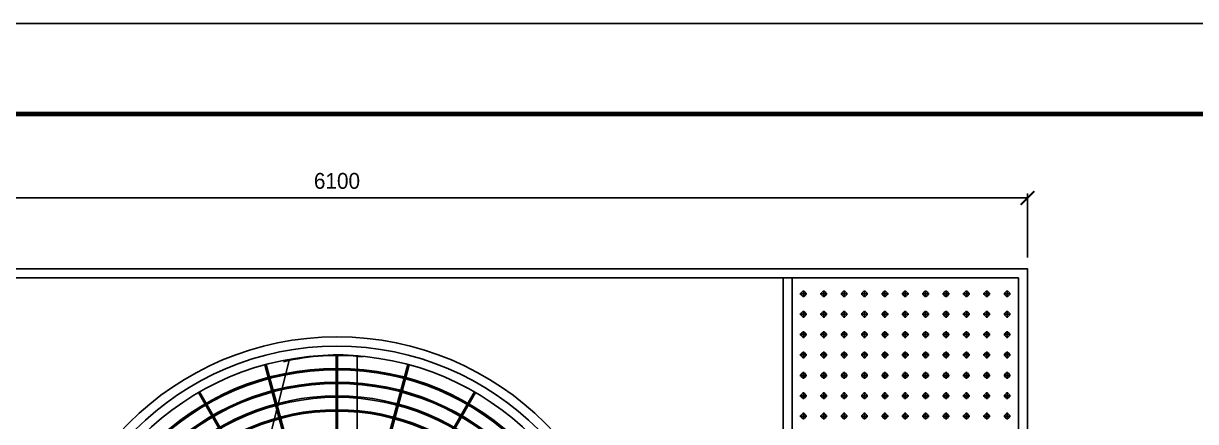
# Model space of a CAD drawing. Header units: millimetres. Extents: x 0 to 16815, y 0 to 11890.
# Drawn here: x 3300 to 8477, y 10132 to 11890 of the extents above; entities that cross this region are included whole.
import ezdxf

# ---------------------------------------------------------------- set-up
doc = ezdxf.new("R2010")
doc.units = ezdxf.units.MM
doc.linetypes.add('CENTER', pattern=[2, 1.25, -0.25, 0.25, -0.25])
doc.layers.get('DEFPOINTS').update_dxf_attribs({"color": 143})
for name, color, linetype in [('CENTER', 1, 'CENTER'), ('LINE', 7, 'Continuous'), ('냉각탑_dim', 1, 'Continuous'), ('냉각탑_form', 1, 'Continuous')]:
    doc.layers.add(name, color=color, linetype=linetype)
doc.styles.add('HY울릉도L', font='')
doc.styles.get('HY울릉도L').set_extended_font_data('HY울릉도L')
doc.dimstyles.new('성지DIM', dxfattribs={"dimtxt": 3.5, "dimasz": 3, "dimexe": 1, "dimexo": 2.5, "dimgap": 2, "dimtad": 1, "dimdec": 0, "dimzin": 3, "dimdsep": 46, "dimtxsty": 'HY울릉도L', "dimblk": 'ARCHTICK', "dimcen": -2, "dimclrd": 256, "dimclre": 256, "dimclrt": 7, "dimadec": 0, "dimazin": 0, "dimtfac": 1, "dimtdec": 0, "dimtofl": 0, "dimtmove": 0, "dimatfit": 3, "dimfxl": 0, "dimtolj": 1, "dimtzin": 0, "dimlwe": -1, "dimarcsym": 0})

# ---------------------------------------------------------------- blocks, each defined once
blk = doc.blocks.new('냉각탑form')
at = {"layer": 'DEFPOINTS'}
blk.add_lwpolyline([(0, 297.07), (420.1, 297.07), (420.1, 0), (0, 0)], close=True, dxfattribs=at)
at = {"layer": '냉각탑_form', "const_width": 0.5}
blk.add_lwpolyline([(10, 287.07), (10, 10), (410.1, 10), (410.1, 287.07)], close=True, dxfattribs=at)
blk = doc.blocks.new('_ArchTick')
at = {"color": 0, "linetype": 'ByBlock', "const_width": 0.15}
blk.add_lwpolyline([(-0.5, -0.5), (0.5, 0.5)], dxfattribs=at)
blk = doc.blocks.new('*D25')
at = {"layer": 'DEFPOINTS', "color": 0, "transparency": 16777216}
for p in [(7734.8, 11119.7), (1634.8, 10806.3), (7734.8, 10806.3)]:
    blk.add_point(p, dxfattribs=at)
at = {"layer": '냉각탑_dim', "transparency": 16777216}
for p, q in [((1634.8, 10856.3), (1634.8, 11139.7)), ((7734.8, 10856.3), (7734.8, 11139.7))]:
    blk.add_line(p, q, dxfattribs=at)
at = {"layer": '냉각탑_dim', "lineweight": -2, "transparency": 16777216}
blk.add_line((1634.8, 11119.7), (7734.8, 11119.7), dxfattribs=at)
at = {"layer": '냉각탑_dim', "lineweight": -2, "transparency": 16777216, "xscale": 60, "yscale": 60, "zscale": 60, "rotation": 180}
blk.add_blockref('_ArchTick', (1634.8, 11119.7), dxfattribs=at)
at = {"layer": '냉각탑_dim', "lineweight": -2, "transparency": 16777216, "xscale": 60, "yscale": 60, "zscale": 60}
blk.add_blockref('_ArchTick', (7734.8, 11119.7), dxfattribs=at)
at = {"layer": '냉각탑_dim', "color": 7, "transparency": 16777216, "insert": (4684.8, 11194.7), "char_height": 70, "attachment_point": 5, "style": 'HY울릉도L'}
blk.add_mtext('\\A1;6100', dxfattribs=at)

msp = doc.modelspace()

# ---------------------------------------------------------------- linework, layer by layer
at = {"color": 3}
for p, q in [((6654.8, 7646.3), (6654.8, 10766.3)), ((6694.8, 7646.3), (6694.8, 10766.3)), ((4681.7, 9270.2), (4681.7, 10425)), ((4687.8, 9270.2), (4687.8, 10425)), ((4665.3, 9267.2), (4366.4, 10382.7)), ((4671.2, 9268.8), (4372.3, 10384.3)), ((4698.4, 9268.8), (4997.3, 10384.3)), ((4704.3, 9267.2), (5003.2, 10382.7)), ((4650.2, 9260.1), (4072.8, 10260.2)), ((4655.5, 9263.2), (4078.1, 10263.3)), ((4714.1, 9263.2), (5291.5, 10263.3)), ((4719.4, 9260.1), (5296.8, 10260.2))]:
    msp.add_line(p, q, dxfattribs=at)
for points in [[(1634.8, 7606.3), (1634.8, 10806.3), (7734.8, 10806.3), (7734.8, 7606.3)], [(1674.8, 7646.3), (1674.8, 10766.3), (7694.8, 10766.3), (7694.8, 7646.3)]]:
    msp.add_lwpolyline(points, close=True, dxfattribs=at)
for centre in [(6744.8, 10696.3), (6834.8, 10696.3), (6924.8, 10696.3), (7014.8, 10696.3), (7104.8, 10696.3), (7194.8, 10696.3), (7284.8, 10696.3), (7374.8, 10696.3), (7464.8, 10696.3), (7554.8, 10696.3), (7644.8, 10696.3), (6744.8, 10606.3), (6834.8, 10606.3), (6924.8, 10606.3), (7014.8, 10606.3), (7104.8, 10606.3), (7194.8, 10606.3), (7284.8, 10606.3), (7374.8, 10606.3), (7464.8, 10606.3), (7554.8, 10606.3), (7644.8, 10606.3), (6744.8, 10516.3), (6834.8, 10516.3), (6924.8, 10516.3), (7014.8, 10516.3), (7104.8, 10516.3), (7194.8, 10516.3), (7284.8, 10516.3), (7374.8, 10516.3), (7464.8, 10516.3), (7554.8, 10516.3), (7644.8, 10516.3), (6744.8, 10426.3), (6834.8, 10426.3), (6924.8, 10426.3), (7014.8, 10426.3), (7104.8, 10426.3), (7194.8, 10426.3), (7284.8, 10426.3), (7374.8, 10426.3), (7464.8, 10426.3), (7554.8, 10426.3), (7644.8, 10426.3), (6744.8, 10336.3), (6834.8, 10336.3), (6924.8, 10336.3), (7014.8, 10336.3), (7104.8, 10336.3), (7194.8, 10336.3), (7284.8, 10336.3), (7374.8, 10336.3), (7464.8, 10336.3), (7554.8, 10336.3), (7644.8, 10336.3), (6744.8, 10246.3), (6834.8, 10246.3), (6924.8, 10246.3), (7014.8, 10246.3), (7104.8, 10246.3), (7194.8, 10246.3), (7284.8, 10246.3), (7374.8, 10246.3), (7464.8, 10246.3), (7554.8, 10246.3), (7644.8, 10246.3), (6744.8, 10156.3), (6834.8, 10156.3), (6924.8, 10156.3), (7014.8, 10156.3), (7104.8, 10156.3), (7194.8, 10156.3), (7284.8, 10156.3), (7374.8, 10156.3), (7464.8, 10156.3), (7554.8, 10156.3), (7644.8, 10156.3)]:
    msp.add_circle(centre, 10.6)
for radius in [1300, 1300, 1258.8, 1218.8]:
    msp.add_circle((4684.8, 9206.3), radius, dxfattribs=at)
at = {"color": 3, "ltscale": 5}
for radius in [1160.9, 1154.8, 1099.9, 1093.8, 1039, 1032.9, 978, 972]:
    msp.add_circle((4684.8, 9206.3), radius, dxfattribs=at)
at = {"layer": 'CENTER', "linetype": 'CENTER', "ltscale": 50}
for p, q in [((6760.1, 10696.3), (6729.5, 10696.3)), ((6733, 10696.3), (6756.6, 10696.3)), ((6756.6, 10696.3), (6733, 10696.3)), ((6733, 10696.3), (6756.6, 10696.3)), ((6744.8, 10711.6), (6744.8, 10681)), ((6744.8, 10708), (6744.8, 10684.5)), ((6850.1, 10696.3), (6819.5, 10696.3)), ((6823, 10696.3), (6846.6, 10696.3)), ((6846.6, 10696.3), (6823, 10696.3)), ((6823, 10696.3), (6846.6, 10696.3)), ((6834.8, 10711.6), (6834.8, 10681)), ((6834.8, 10708), (6834.8, 10684.5)), ((6940.1, 10696.3), (6909.5, 10696.3)), ((6913, 10696.3), (6936.6, 10696.3)), ((6936.6, 10696.3), (6913, 10696.3)), ((6913, 10696.3), (6936.6, 10696.3)), ((6924.8, 10711.6), (6924.8, 10681)), ((6924.8, 10708), (6924.8, 10684.5)), ((7030.1, 10696.3), (6999.5, 10696.3)), ((7003, 10696.3), (7026.6, 10696.3)), ((7026.6, 10696.3), (7003, 10696.3)), ((7003, 10696.3), (7026.6, 10696.3)), ((7014.8, 10711.6), (7014.8, 10681)), ((7014.8, 10708), (7014.8, 10684.5)), ((7120.1, 10696.3), (7089.5, 10696.3)), ((7093, 10696.3), (7116.6, 10696.3)), ((7116.6, 10696.3), (7093, 10696.3)), ((7093, 10696.3), (7116.6, 10696.3)), ((7104.8, 10711.6), (7104.8, 10681)), ((7104.8, 10708), (7104.8, 10684.5)), ((7210.1, 10696.3), (7179.5, 10696.3)), ((7183, 10696.3), (7206.6, 10696.3)), ((7206.6, 10696.3), (7183, 10696.3)), ((7183, 10696.3), (7206.6, 10696.3)), ((7194.8, 10711.6), (7194.8, 10681)), ((7194.8, 10708), (7194.8, 10684.5)), ((7300.1, 10696.3), (7269.5, 10696.3)), ((7273, 10696.3), (7296.6, 10696.3)), ((7296.6, 10696.3), (7273, 10696.3)), ((7273, 10696.3), (7296.6, 10696.3)), ((7284.8, 10711.6), (7284.8, 10681)), ((7284.8, 10708), (7284.8, 10684.5)), ((7390.1, 10696.3), (7359.5, 10696.3)), ((7363, 10696.3), (7386.6, 10696.3)), ((7386.6, 10696.3), (7363, 10696.3)), ((7363, 10696.3), (7386.6, 10696.3)), ((7374.8, 10711.6), (7374.8, 10681)), ((7374.8, 10708), (7374.8, 10684.5)), ((7480.1, 10696.3), (7449.5, 10696.3)), ((7453, 10696.3), (7476.6, 10696.3)), ((7476.6, 10696.3), (7453, 10696.3)), ((7453, 10696.3), (7476.6, 10696.3)), ((7464.8, 10711.6), (7464.8, 10681)), ((7464.8, 10708), (7464.8, 10684.5)), ((7570.1, 10696.3), (7539.5, 10696.3)), ((7543, 10696.3), (7566.6, 10696.3)), ((7566.6, 10696.3), (7543, 10696.3)), ((7543, 10696.3), (7566.6, 10696.3)), ((7554.8, 10711.6), (7554.8, 10681)), ((7554.8, 10708), (7554.8, 10684.5)), ((7660.1, 10696.3), (7629.5, 10696.3)), ((7633, 10696.3), (7656.6, 10696.3)), ((7656.6, 10696.3), (7633, 10696.3)), ((7633, 10696.3), (7656.6, 10696.3)), ((7644.8, 10711.6), (7644.8, 10681)), ((7644.8, 10708), (7644.8, 10684.5)), ((6744.8, 10621.6), (6744.8, 10591)), ((6744.8, 10618), (6744.8, 10594.5)), ((6834.8, 10621.6), (6834.8, 10591)), ((6834.8, 10618), (6834.8, 10594.5)), ((6924.8, 10621.6), (6924.8, 10591)), ((6924.8, 10618), (6924.8, 10594.5)), ((7014.8, 10621.6), (7014.8, 10591)), ((7014.8, 10618), (7014.8, 10594.5)), ((7104.8, 10621.6), (7104.8, 10591)), ((7104.8, 10618), (7104.8, 10594.5)), ((7194.8, 10621.6), (7194.8, 10591)), ((7194.8, 10618), (7194.8, 10594.5)), ((7284.8, 10621.6), (7284.8, 10591)), ((7284.8, 10618), (7284.8, 10594.5)), ((7374.8, 10621.6), (7374.8, 10591)), ((7374.8, 10618), (7374.8, 10594.5)), ((7464.8, 10621.6), (7464.8, 10591)), ((7464.8, 10618), (7464.8, 10594.5)), ((7554.8, 10621.6), (7554.8, 10591)), ((7554.8, 10618), (7554.8, 10594.5)), ((7644.8, 10621.6), (7644.8, 10591)), ((7644.8, 10618), (7644.8, 10594.5)), ((6760.1, 10606.3), (6729.5, 10606.3)), ((6733, 10606.3), (6756.6, 10606.3)), ((6756.6, 10606.3), (6733, 10606.3)), ((6733, 10606.3), (6756.6, 10606.3)), ((6850.1, 10606.3), (6819.5, 10606.3)), ((6823, 10606.3), (6846.6, 10606.3)), ((6846.6, 10606.3), (6823, 10606.3)), ((6823, 10606.3), (6846.6, 10606.3)), ((6940.1, 10606.3), (6909.5, 10606.3)), ((6913, 10606.3), (6936.6, 10606.3)), ((6936.6, 10606.3), (6913, 10606.3)), ((6913, 10606.3), (6936.6, 10606.3)), ((7030.1, 10606.3), (6999.5, 10606.3)), ((7003, 10606.3), (7026.6, 10606.3)), ((7026.6, 10606.3), (7003, 10606.3)), ((7003, 10606.3), (7026.6, 10606.3)), ((7120.1, 10606.3), (7089.5, 10606.3)), ((7093, 10606.3), (7116.6, 10606.3)), ((7116.6, 10606.3), (7093, 10606.3)), ((7093, 10606.3), (7116.6, 10606.3)), ((7210.1, 10606.3), (7179.5, 10606.3)), ((7183, 10606.3), (7206.6, 10606.3)), ((7206.6, 10606.3), (7183, 10606.3)), ((7183, 10606.3), (7206.6, 10606.3)), ((7300.1, 10606.3), (7269.5, 10606.3)), ((7273, 10606.3), (7296.6, 10606.3)), ((7296.6, 10606.3), (7273, 10606.3)), ((7273, 10606.3), (7296.6, 10606.3)), ((7390.1, 10606.3), (7359.5, 10606.3)), ((7363, 10606.3), (7386.6, 10606.3)), ((7386.6, 10606.3), (7363, 10606.3)), ((7363, 10606.3), (7386.6, 10606.3)), ((7480.1, 10606.3), (7449.5, 10606.3)), ((7453, 10606.3), (7476.6, 10606.3)), ((7476.6, 10606.3), (7453, 10606.3)), ((7453, 10606.3), (7476.6, 10606.3)), ((7570.1, 10606.3), (7539.5, 10606.3)), ((7543, 10606.3), (7566.6, 10606.3)), ((7566.6, 10606.3), (7543, 10606.3)), ((7543, 10606.3), (7566.6, 10606.3)), ((7660.1, 10606.3), (7629.5, 10606.3)), ((7633, 10606.3), (7656.6, 10606.3)), ((7656.6, 10606.3), (7633, 10606.3)), ((7633, 10606.3), (7656.6, 10606.3)), ((6760.1, 10516.3), (6729.5, 10516.3)), ((6733, 10516.3), (6756.6, 10516.3)), ((6756.6, 10516.3), (6733, 10516.3)), ((6733, 10516.3), (6756.6, 10516.3)), ((6744.8, 10531.6), (6744.8, 10501)), ((6744.8, 10528), (6744.8, 10504.5)), ((6850.1, 10516.3), (6819.5, 10516.3)), ((6823, 10516.3), (6846.6, 10516.3)), ((6846.6, 10516.3), (6823, 10516.3)), ((6823, 10516.3), (6846.6, 10516.3)), ((6834.8, 10531.6), (6834.8, 10501)), ((6834.8, 10528), (6834.8, 10504.5)), ((6940.1, 10516.3), (6909.5, 10516.3)), ((6913, 10516.3), (6936.6, 10516.3)), ((6936.6, 10516.3), (6913, 10516.3)), ((6913, 10516.3), (6936.6, 10516.3)), ((6924.8, 10531.6), (6924.8, 10501)), ((6924.8, 10528), (6924.8, 10504.5)), ((7030.1, 10516.3), (6999.5, 10516.3)), ((7003, 10516.3), (7026.6, 10516.3)), ((7026.6, 10516.3), (7003, 10516.3)), ((7003, 10516.3), (7026.6, 10516.3)), ((7014.8, 10531.6), (7014.8, 10501)), ((7014.8, 10528), (7014.8, 10504.5)), ((7120.1, 10516.3), (7089.5, 10516.3)), ((7093, 10516.3), (7116.6, 10516.3)), ((7116.6, 10516.3), (7093, 10516.3)), ((7093, 10516.3), (7116.6, 10516.3)), ((7104.8, 10531.6), (7104.8, 10501)), ((7104.8, 10528), (7104.8, 10504.5)), ((7210.1, 10516.3), (7179.5, 10516.3)), ((7183, 10516.3), (7206.6, 10516.3)), ((7206.6, 10516.3), (7183, 10516.3)), ((7183, 10516.3), (7206.6, 10516.3)), ((7194.8, 10531.6), (7194.8, 10501)), ((7194.8, 10528), (7194.8, 10504.5)), ((7300.1, 10516.3), (7269.5, 10516.3)), ((7273, 10516.3), (7296.6, 10516.3)), ((7296.6, 10516.3), (7273, 10516.3)), ((7273, 10516.3), (7296.6, 10516.3)), ((7284.8, 10531.6), (7284.8, 10501)), ((7284.8, 10528), (7284.8, 10504.5)), ((7390.1, 10516.3), (7359.5, 10516.3)), ((7363, 10516.3), (7386.6, 10516.3)), ((7386.6, 10516.3), (7363, 10516.3)), ((7363, 10516.3), (7386.6, 10516.3)), ((7374.8, 10531.6), (7374.8, 10501)), ((7374.8, 10528), (7374.8, 10504.5)), ((7480.1, 10516.3), (7449.5, 10516.3)), ((7453, 10516.3), (7476.6, 10516.3)), ((7476.6, 10516.3), (7453, 10516.3)), ((7453, 10516.3), (7476.6, 10516.3)), ((7464.8, 10531.6), (7464.8, 10501)), ((7464.8, 10528), (7464.8, 10504.5)), ((7570.1, 10516.3), (7539.5, 10516.3)), ((7543, 10516.3), (7566.6, 10516.3)), ((7566.6, 10516.3), (7543, 10516.3)), ((7543, 10516.3), (7566.6, 10516.3)), ((7554.8, 10531.6), (7554.8, 10501)), ((7554.8, 10528), (7554.8, 10504.5)), ((7660.1, 10516.3), (7629.5, 10516.3)), ((7633, 10516.3), (7656.6, 10516.3)), ((7656.6, 10516.3), (7633, 10516.3)), ((7633, 10516.3), (7656.6, 10516.3)), ((7644.8, 10531.6), (7644.8, 10501)), ((7644.8, 10528), (7644.8, 10504.5)), ((6760.1, 10426.3), (6729.5, 10426.3)), ((6733, 10426.3), (6756.6, 10426.3)), ((6756.6, 10426.3), (6733, 10426.3)), ((6733, 10426.3), (6756.6, 10426.3)), ((6744.8, 10441.6), (6744.8, 10411)), ((6744.8, 10438), (6744.8, 10414.5)), ((6850.1, 10426.3), (6819.5, 10426.3)), ((6823, 10426.3), (6846.6, 10426.3)), ((6846.6, 10426.3), (6823, 10426.3)), ((6823, 10426.3), (6846.6, 10426.3)), ((6834.8, 10441.6), (6834.8, 10411)), ((6834.8, 10438), (6834.8, 10414.5)), ((6940.1, 10426.3), (6909.5, 10426.3)), ((6913, 10426.3), (6936.6, 10426.3)), ((6936.6, 10426.3), (6913, 10426.3)), ((6913, 10426.3), (6936.6, 10426.3)), ((6924.8, 10441.6), (6924.8, 10411)), ((6924.8, 10438), (6924.8, 10414.5)), ((7030.1, 10426.3), (6999.5, 10426.3)), ((7003, 10426.3), (7026.6, 10426.3)), ((7026.6, 10426.3), (7003, 10426.3)), ((7003, 10426.3), (7026.6, 10426.3)), ((7014.8, 10441.6), (7014.8, 10411)), ((7014.8, 10438), (7014.8, 10414.5)), ((7120.1, 10426.3), (7089.5, 10426.3)), ((7093, 10426.3), (7116.6, 10426.3)), ((7116.6, 10426.3), (7093, 10426.3)), ((7093, 10426.3), (7116.6, 10426.3)), ((7104.8, 10441.6), (7104.8, 10411)), ((7104.8, 10438), (7104.8, 10414.5)), ((7210.1, 10426.3), (7179.5, 10426.3)), ((7183, 10426.3), (7206.6, 10426.3)), ((7206.6, 10426.3), (7183, 10426.3)), ((7183, 10426.3), (7206.6, 10426.3)), ((7194.8, 10441.6), (7194.8, 10411)), ((7194.8, 10438), (7194.8, 10414.5)), ((7300.1, 10426.3), (7269.5, 10426.3)), ((7273, 10426.3), (7296.6, 10426.3)), ((7296.6, 10426.3), (7273, 10426.3)), ((7273, 10426.3), (7296.6, 10426.3)), ((7284.8, 10441.6), (7284.8, 10411)), ((7284.8, 10438), (7284.8, 10414.5)), ((7390.1, 10426.3), (7359.5, 10426.3)), ((7363, 10426.3), (7386.6, 10426.3)), ((7386.6, 10426.3), (7363, 10426.3)), ((7363, 10426.3), (7386.6, 10426.3)), ((7374.8, 10441.6), (7374.8, 10411)), ((7374.8, 10438), (7374.8, 10414.5)), ((7480.1, 10426.3), (7449.5, 10426.3)), ((7453, 10426.3), (7476.6, 10426.3)), ((7476.6, 10426.3), (7453, 10426.3)), ((7453, 10426.3), (7476.6, 10426.3)), ((7464.8, 10441.6), (7464.8, 10411)), ((7464.8, 10438), (7464.8, 10414.5)), ((7570.1, 10426.3), (7539.5, 10426.3)), ((7543, 10426.3), (7566.6, 10426.3)), ((7566.6, 10426.3), (7543, 10426.3)), ((7543, 10426.3), (7566.6, 10426.3)), ((7554.8, 10441.6), (7554.8, 10411)), ((7554.8, 10438), (7554.8, 10414.5)), ((7660.1, 10426.3), (7629.5, 10426.3)), ((7633, 10426.3), (7656.6, 10426.3)), ((7656.6, 10426.3), (7633, 10426.3)), ((7633, 10426.3), (7656.6, 10426.3)), ((7644.8, 10441.6), (7644.8, 10411)), ((7644.8, 10438), (7644.8, 10414.5)), ((6760.1, 10336.3), (6729.5, 10336.3)), ((6733, 10336.3), (6756.6, 10336.3)), ((6756.6, 10336.3), (6733, 10336.3)), ((6733, 10336.3), (6756.6, 10336.3)), ((6744.8, 10351.6), (6744.8, 10321)), ((6744.8, 10348), (6744.8, 10324.5)), ((6850.1, 10336.3), (6819.5, 10336.3)), ((6823, 10336.3), (6846.6, 10336.3)), ((6846.6, 10336.3), (6823, 10336.3)), ((6823, 10336.3), (6846.6, 10336.3)), ((6834.8, 10351.6), (6834.8, 10321)), ((6834.8, 10348), (6834.8, 10324.5)), ((6940.1, 10336.3), (6909.5, 10336.3)), ((6913, 10336.3), (6936.6, 10336.3)), ((6936.6, 10336.3), (6913, 10336.3)), ((6913, 10336.3), (6936.6, 10336.3)), ((6924.8, 10351.6), (6924.8, 10321)), ((6924.8, 10348), (6924.8, 10324.5)), ((7030.1, 10336.3), (6999.5, 10336.3)), ((7003, 10336.3), (7026.6, 10336.3)), ((7026.6, 10336.3), (7003, 10336.3)), ((7003, 10336.3), (7026.6, 10336.3)), ((7014.8, 10351.6), (7014.8, 10321)), ((7014.8, 10348), (7014.8, 10324.5)), ((7120.1, 10336.3), (7089.5, 10336.3)), ((7093, 10336.3), (7116.6, 10336.3)), ((7116.6, 10336.3), (7093, 10336.3)), ((7093, 10336.3), (7116.6, 10336.3)), ((7104.8, 10351.6), (7104.8, 10321)), ((7104.8, 10348), (7104.8, 10324.5)), ((7210.1, 10336.3), (7179.5, 10336.3)), ((7183, 10336.3), (7206.6, 10336.3)), ((7206.6, 10336.3), (7183, 10336.3)), ((7183, 10336.3), (7206.6, 10336.3)), ((7194.8, 10351.6), (7194.8, 10321)), ((7194.8, 10348), (7194.8, 10324.5)), ((7300.1, 10336.3), (7269.5, 10336.3)), ((7273, 10336.3), (7296.6, 10336.3)), ((7296.6, 10336.3), (7273, 10336.3)), ((7273, 10336.3), (7296.6, 10336.3)), ((7284.8, 10351.6), (7284.8, 10321)), ((7284.8, 10348), (7284.8, 10324.5)), ((7390.1, 10336.3), (7359.5, 10336.3)), ((7363, 10336.3), (7386.6, 10336.3)), ((7386.6, 10336.3), (7363, 10336.3)), ((7363, 10336.3), (7386.6, 10336.3)), ((7374.8, 10351.6), (7374.8, 10321)), ((7374.8, 10348), (7374.8, 10324.5)), ((7480.1, 10336.3), (7449.5, 10336.3)), ((7453, 10336.3), (7476.6, 10336.3)), ((7476.6, 10336.3), (7453, 10336.3)), ((7453, 10336.3), (7476.6, 10336.3)), ((7464.8, 10351.6), (7464.8, 10321)), ((7464.8, 10348), (7464.8, 10324.5)), ((7570.1, 10336.3), (7539.5, 10336.3)), ((7543, 10336.3), (7566.6, 10336.3)), ((7566.6, 10336.3), (7543, 10336.3)), ((7543, 10336.3), (7566.6, 10336.3)), ((7554.8, 10351.6), (7554.8, 10321)), ((7554.8, 10348), (7554.8, 10324.5)), ((7660.1, 10336.3), (7629.5, 10336.3)), ((7633, 10336.3), (7656.6, 10336.3)), ((7656.6, 10336.3), (7633, 10336.3)), ((7633, 10336.3), (7656.6, 10336.3)), ((7644.8, 10351.6), (7644.8, 10321)), ((7644.8, 10348), (7644.8, 10324.5)), ((6744.8, 10261.6), (6744.8, 10231)), ((6744.8, 10258), (6744.8, 10234.5)), ((6834.8, 10261.6), (6834.8, 10231)), ((6834.8, 10258), (6834.8, 10234.5)), ((6924.8, 10261.6), (6924.8, 10231)), ((6924.8, 10258), (6924.8, 10234.5)), ((7014.8, 10261.6), (7014.8, 10231)), ((7014.8, 10258), (7014.8, 10234.5)), ((7104.8, 10261.6), (7104.8, 10231)), ((7104.8, 10258), (7104.8, 10234.5)), ((7194.8, 10261.6), (7194.8, 10231)), ((7194.8, 10258), (7194.8, 10234.5)), ((7284.8, 10261.6), (7284.8, 10231)), ((7284.8, 10258), (7284.8, 10234.5)), ((7374.8, 10261.6), (7374.8, 10231)), ((7374.8, 10258), (7374.8, 10234.5)), ((7464.8, 10261.6), (7464.8, 10231)), ((7464.8, 10258), (7464.8, 10234.5)), ((7554.8, 10261.6), (7554.8, 10231)), ((7554.8, 10258), (7554.8, 10234.5)), ((7644.8, 10261.6), (7644.8, 10231)), ((7644.8, 10258), (7644.8, 10234.5)), ((6760.1, 10246.3), (6729.5, 10246.3)), ((6733, 10246.3), (6756.6, 10246.3)), ((6756.6, 10246.3), (6733, 10246.3)), ((6733, 10246.3), (6756.6, 10246.3)), ((6850.1, 10246.3), (6819.5, 10246.3)), ((6823, 10246.3), (6846.6, 10246.3)), ((6846.6, 10246.3), (6823, 10246.3)), ((6823, 10246.3), (6846.6, 10246.3)), ((6940.1, 10246.3), (6909.5, 10246.3)), ((6913, 10246.3), (6936.6, 10246.3)), ((6936.6, 10246.3), (6913, 10246.3)), ((6913, 10246.3), (6936.6, 10246.3)), ((7030.1, 10246.3), (6999.5, 10246.3)), ((7003, 10246.3), (7026.6, 10246.3)), ((7026.6, 10246.3), (7003, 10246.3)), ((7003, 10246.3), (7026.6, 10246.3)), ((7120.1, 10246.3), (7089.5, 10246.3)), ((7093, 10246.3), (7116.6, 10246.3)), ((7116.6, 10246.3), (7093, 10246.3)), ((7093, 10246.3), (7116.6, 10246.3)), ((7210.1, 10246.3), (7179.5, 10246.3)), ((7183, 10246.3), (7206.6, 10246.3)), ((7206.6, 10246.3), (7183, 10246.3)), ((7183, 10246.3), (7206.6, 10246.3)), ((7300.1, 10246.3), (7269.5, 10246.3)), ((7273, 10246.3), (7296.6, 10246.3)), ((7296.6, 10246.3), (7273, 10246.3)), ((7273, 10246.3), (7296.6, 10246.3)), ((7390.1, 10246.3), (7359.5, 10246.3)), ((7363, 10246.3), (7386.6, 10246.3)), ((7386.6, 10246.3), (7363, 10246.3)), ((7363, 10246.3), (7386.6, 10246.3)), ((7480.1, 10246.3), (7449.5, 10246.3)), ((7453, 10246.3), (7476.6, 10246.3)), ((7476.6, 10246.3), (7453, 10246.3)), ((7453, 10246.3), (7476.6, 10246.3)), ((7570.1, 10246.3), (7539.5, 10246.3)), ((7543, 10246.3), (7566.6, 10246.3)), ((7566.6, 10246.3), (7543, 10246.3)), ((7543, 10246.3), (7566.6, 10246.3)), ((7660.1, 10246.3), (7629.5, 10246.3)), ((7633, 10246.3), (7656.6, 10246.3)), ((7656.6, 10246.3), (7633, 10246.3)), ((7633, 10246.3), (7656.6, 10246.3)), ((6760.1, 10156.3), (6729.5, 10156.3)), ((6733, 10156.3), (6756.6, 10156.3)), ((6756.6, 10156.3), (6733, 10156.3)), ((6733, 10156.3), (6756.6, 10156.3)), ((6744.8, 10171.6), (6744.8, 10141)), ((6744.8, 10168), (6744.8, 10144.5)), ((6850.1, 10156.3), (6819.5, 10156.3)), ((6823, 10156.3), (6846.6, 10156.3)), ((6846.6, 10156.3), (6823, 10156.3)), ((6823, 10156.3), (6846.6, 10156.3)), ((6834.8, 10171.6), (6834.8, 10141)), ((6834.8, 10168), (6834.8, 10144.5)), ((6940.1, 10156.3), (6909.5, 10156.3)), ((6913, 10156.3), (6936.6, 10156.3)), ((6936.6, 10156.3), (6913, 10156.3)), ((6913, 10156.3), (6936.6, 10156.3)), ((6924.8, 10171.6), (6924.8, 10141)), ((6924.8, 10168), (6924.8, 10144.5)), ((7030.1, 10156.3), (6999.5, 10156.3)), ((7003, 10156.3), (7026.6, 10156.3)), ((7026.6, 10156.3), (7003, 10156.3)), ((7003, 10156.3), (7026.6, 10156.3)), ((7014.8, 10171.6), (7014.8, 10141)), ((7014.8, 10168), (7014.8, 10144.5)), ((7120.1, 10156.3), (7089.5, 10156.3)), ((7093, 10156.3), (7116.6, 10156.3)), ((7116.6, 10156.3), (7093, 10156.3)), ((7093, 10156.3), (7116.6, 10156.3)), ((7104.8, 10171.6), (7104.8, 10141)), ((7104.8, 10168), (7104.8, 10144.5)), ((7210.1, 10156.3), (7179.5, 10156.3)), ((7183, 10156.3), (7206.6, 10156.3)), ((7206.6, 10156.3), (7183, 10156.3)), ((7183, 10156.3), (7206.6, 10156.3)), ((7194.8, 10171.6), (7194.8, 10141)), ((7194.8, 10168), (7194.8, 10144.5)), ((7300.1, 10156.3), (7269.5, 10156.3)), ((7273, 10156.3), (7296.6, 10156.3)), ((7296.6, 10156.3), (7273, 10156.3)), ((7273, 10156.3), (7296.6, 10156.3)), ((7284.8, 10171.6), (7284.8, 10141)), ((7284.8, 10168), (7284.8, 10144.5)), ((7390.1, 10156.3), (7359.5, 10156.3)), ((7363, 10156.3), (7386.6, 10156.3)), ((7386.6, 10156.3), (7363, 10156.3)), ((7363, 10156.3), (7386.6, 10156.3)), ((7374.8, 10171.6), (7374.8, 10141)), ((7374.8, 10168), (7374.8, 10144.5)), ((7480.1, 10156.3), (7449.5, 10156.3)), ((7453, 10156.3), (7476.6, 10156.3)), ((7476.6, 10156.3), (7453, 10156.3)), ((7453, 10156.3), (7476.6, 10156.3)), ((7464.8, 10171.6), (7464.8, 10141)), ((7464.8, 10168), (7464.8, 10144.5)), ((7570.1, 10156.3), (7539.5, 10156.3)), ((7543, 10156.3), (7566.6, 10156.3)), ((7566.6, 10156.3), (7543, 10156.3)), ((7543, 10156.3), (7566.6, 10156.3)), ((7554.8, 10171.6), (7554.8, 10141)), ((7554.8, 10168), (7554.8, 10144.5)), ((7660.1, 10156.3), (7629.5, 10156.3)), ((7633, 10156.3), (7656.6, 10156.3)), ((7656.6, 10156.3), (7633, 10156.3)), ((7633, 10156.3), (7656.6, 10156.3)), ((7644.8, 10171.6), (7644.8, 10141)), ((7644.8, 10168), (7644.8, 10144.5))]:
    msp.add_line(p, q, dxfattribs=at)
at = {"layer": 'LINE', "color": 3}
for p, q in [((4774.3, 10420.6), (4774.3, 9497.8)), ((4385.4, 10050.8), (4473.1, 10402.2))]:
    msp.add_line(p, q, dxfattribs=at)
for radius, start, end in [(1015.6, 83.5007, 103.4595), (1013.6, 83.4876, 103.487)]:
    msp.add_arc((4684.8, 9410.9), radius, start, end, dxfattribs=at)

# ---------------------------------------------------------------- block references
at = {"layer": '냉각탑_form', "xscale": 40.02539682539683, "yscale": 40.02539682539683, "zscale": 40.02539682539683}
msp.add_blockref('냉각탑form', (0, 0), dxfattribs=at)

# ---------------------------------------------------------------- dimensions: what is measured, and where the dimension line sits
at = {"layer": '냉각탑_dim'}
dim = msp.add_linear_dim(base=(7734.8, 11119.7), p1=(1634.8, 10806.3), p2=(7734.8, 10806.3), dimstyle='성지DIM', override={"dimscale": 20, "dimtmove": 2}, dxfattribs=at)
dim.commit()
dim.dimension.update_dxf_attribs({"geometry": '*D25', "text_midpoint": (4684.8, 11194.7)})

doc.saveas('drawing.dxf')
